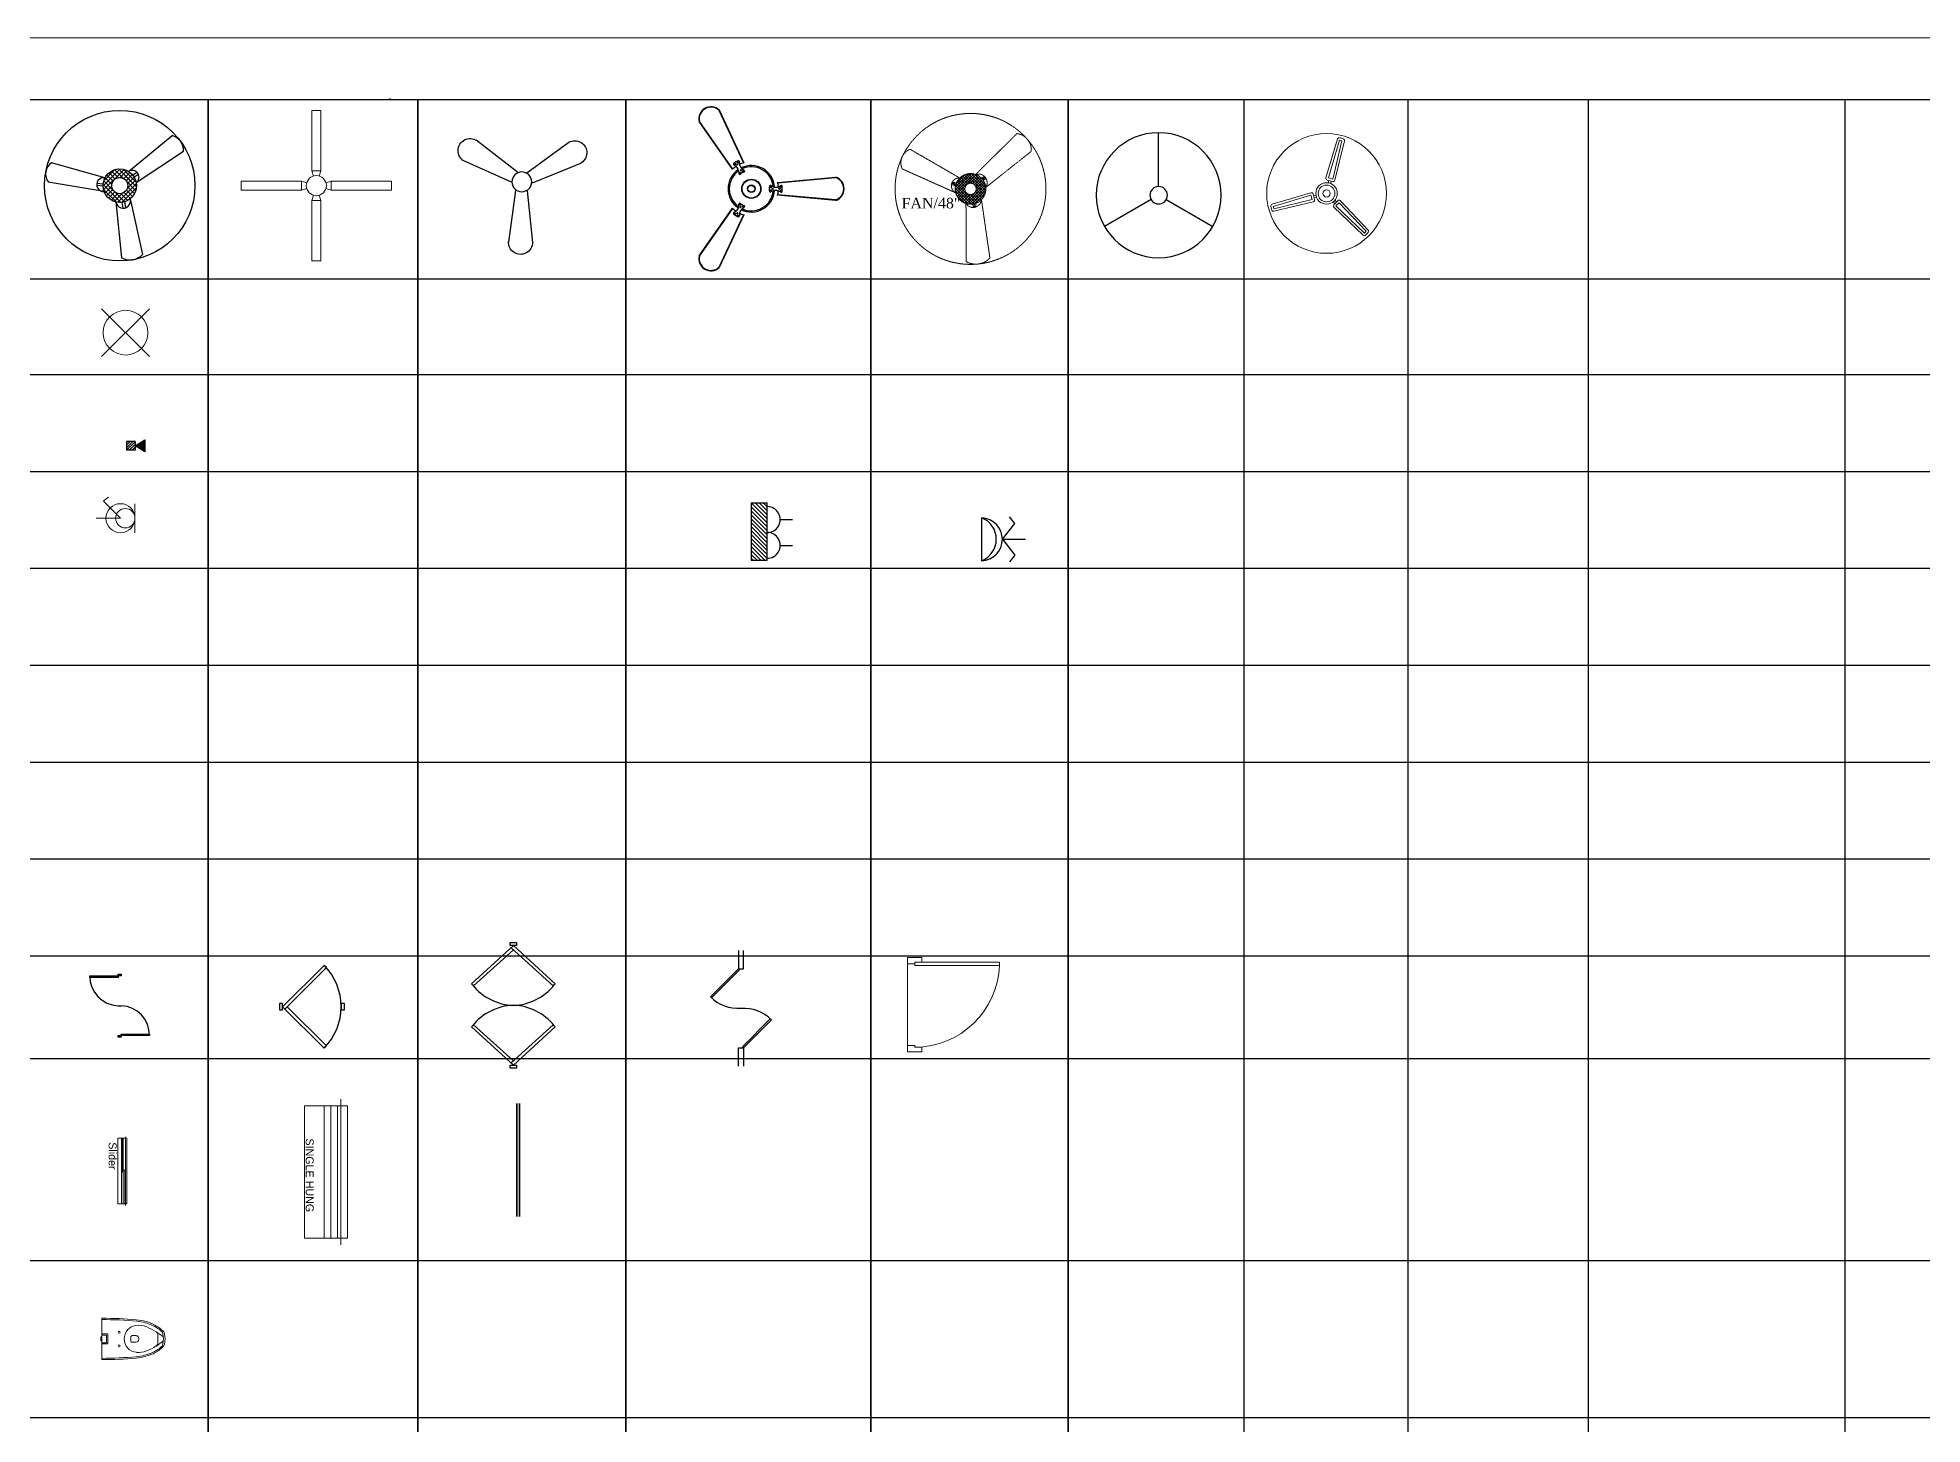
# Model space of a CAD drawing. Header units: millimetres. Extents: x 7765 to 58251, y -31150 to 10119.
# Drawn here: x 22053 to 37039, y -905 to 10119 of the extents above; entities that cross this region are included whole.
import ezdxf

# ---------------------------------------------------------------- set-up
doc = ezdxf.new("R2010")
doc.units = ezdxf.units.MM
doc.linetypes.add('CENTER2', pattern=[1.125, 0.75, -0.125, 0.125, -0.125])
for name, color, linetype, lineweight in [('Ceiling Fan', 5, 'Continuous', 0), ('CENTER POINT', 50, 'CENTER2', 18), ('E_LITE_POINT_Pen_No__14', 14, 'Continuous', 18), ('ELCCTRIC', 6, 'Continuous', 9), ('ele', 103, 'Continuous', 20), ('elec', 30, 'Continuous', 18), ('ELECTRIC', 6, 'Continuous', 13), ('ELECTRICAL LAYOUT', 126, 'Continuous', 30), ('FAN 30', 7, 'Continuous', 30), ('FURNITURE', 32, 'Continuous', 13), ('PP-OUTER', 7, 'Continuous', 5), ('RCC', 18, 'Continuous', 25), ('Sanitary Fix', 122, 'Continuous', 13), ('text', 7, 'Continuous', 5), ('WINDOW', 1, 'Continuous', 35), ('www.cadblocksfree.com', 7, 'Continuous', 9)]:
    doc.layers.add(name, color=color, linetype=linetype, lineweight=lineweight)
doc.layers.add('ELETRICAL', color=3, linetype='Continuous')
doc.layers.add('PP-ELECTRICAL', color=7, linetype='Continuous')
doc.styles.add('Century Gothic', font='')
doc.styles.add('elec', font='times.ttf')
doc.styles.get("Standard").update_dxf_attribs({"font": 'Arial.ttf'})
doc.styles.get('Century Gothic').set_extended_font_data('Century Gothic')

# ---------------------------------------------------------------- blocks, each defined once
blk = doc.blocks.new('Fan 30 in')
at = {"layer": 'FAN 30', "linetype": 'ByBlock', "lineweight": 25}
h = blk.add_hatch(dxfattribs=at)
h.set_pattern_fill('ANSI37', color=6, scale=5.001352, style=0)
h.set_pattern_definition([(45, (-54501.2116, 43091.9582), (-0.4420612016, 0.4420612016), []), (135, (-54501.2116, 43091.9582), (-0.4420612016, -0.4420612016), [])])
h.paths.add_polyline_path([(3.34, 0, 1), (-3.34, 0, 1)])
h.paths.add_polyline_path([(1.6, 0, 1), (-1.6, 0, 1)], flags=16)
at = {"layer": 'FAN 30', "color": 7, "linetype": 'ByBlock', "lineweight": 25}
for p, q in [((1.75, 2.84), (10.45, 10)), ((-2.96, 1.54), (-13.59, 4.56)), ((3.28, 0.6), (12.71, 6.89)), ((-3.13, -1.16), (-14.25, 0.71)), ((-4.6, 0.08), (-3.34, -0.06)), ((-4.57, 0.49), (-3.32, 0.35)), ((3.44, 2.65), (2.62, 2.08)), ((3.72, 2.24), (2.89, 1.68)), ((-0.79, -3.24), (0.37, -14.38)), ((0.71, -4.51), (0.45, -3.32)), ((1.24, -4.39), (0.98, -3.2)), ((2.08, -2.61), (4.54, -13.73))]:
    blk.add_line(p, q, dxfattribs=at)
at = {"layer": 'FAN 30', "color": 7, "linetype": 'ByBlock'}
blk.add_circle((0, 0), 15, dxfattribs=at)
at = {"layer": 'FAN 30', "color": 5, "linetype": 'ByBlock', "lineweight": 25}
blk.add_circle((0, 0), 3.34, dxfattribs=at)
at = {"layer": 'FAN 30', "color": 1, "linetype": 'ByBlock', "lineweight": 25}
blk.add_circle((0, 0), 1.6, dxfattribs=at)
at = {"layer": 'FAN 30', "color": 7, "linetype": 'ByBlock', "lineweight": 25}
for centre, radius, start, end in [((9.64, 7.03), 3.08, 357.494, 74.7424), ((-12.1, 2.33), 2.69, 123.7196, 216.9937), ((-3.24, 0.2), 1.37, 78.3112, 274.5444), ((2.48, 1.69), 1.36, 306.3094, 122.3544), ((0.67, -3.04), 1.47, 187.9458, 16.7817), ((2.04, -11.44), 3.38, 240.403, 317.4908)]:
    blk.add_arc(centre, radius, start, end, dxfattribs=at)
blk = doc.blocks.new('CF')
at = {"layer": 'ELETRICAL', "linetype": 'Continuous', "ltscale": 10}
for p, q in [((-1.05, 1.48), (-2.27, 10.25)), ((0.92, 1.51), (1.84, 10.3)), ((-1.76, 0.04), (-9.84, -3.56)), ((1.81, 0.16), (10.01, -3.16)), ((-0.76, -1.65), (-7.74, -7.09)), ((0.85, -1.55), (8, -6.74))]:
    blk.add_line(p, q, dxfattribs=at)
blk.add_circle((0, 0), 1.68, dxfattribs=at)
for centre, start, end in [((-0.22, 10.27), 0.6912, 183.1807), ((9, -4.95), 240.6912, 63.1807), ((-8.79, -5.32), 120.6912, 303.1807)]:
    blk.add_arc(centre, 2.05, start, end, dxfattribs=at)
blk = doc.blocks.new('zw$9B3C')
at = {"color": 174, "lineweight": 30, "true_color": 0x00008f}
for p, q in [((24.03, 27.38), (24.03, 48.06)), ((21.13, 22.36), (3.22, 12.02)), ((26.93, 22.36), (44.84, 12.02))]:
    blk.add_line(p, q, dxfattribs=at)
for major_axis in [(16.99, 16.99), (2.37, 2.37)]:
    blk.add_ellipse((24.03, 24.03), major_axis=major_axis, ratio=1, start_param=5.497787, end_param=11.780972, dxfattribs=at)
blk = doc.blocks.new('A$C44315F50')
at = {"layer": 'Ceiling Fan'}
for p, q in [((4.35, 21.84), (-0.25, 6.27)), ((5.2, 21.35), (0.73, 6.23)), ((2.48, 5.76), (6.17, 21.09)), ((3.35, 5.3), (7.15, 21.08)), ((-21.84, -4.35), (-6.27, 0.25)), ((0.25, 5.37), (2.47, 4.78)), ((0.9, 5.2), (0.64, 4.25)), ((0.73, 6.23), (2.48, 5.76)), ((1.82, 4.95), (1.57, 4)), ((-21.35, -5.2), (-6.23, -0.73)), ((-5.76, -2.48), (-21.09, -6.17)), ((-5.3, -3.35), (-21.08, -7.15)), ((-6.23, -0.73), (-5.76, -2.48)), ((-5.37, -0.25), (-4.78, -2.47)), ((-5.2, -0.9), (-4.25, -0.64)), ((-4.95, -1.82), (-4, -1.57)), ((3.38, -4.05), (2.68, -3.36)), ((4.53, -2.9), (2.9, -4.53)), ((2.91, -5.56), (14.68, -16.74)), ((4.05, -3.38), (3.36, -2.68)), ((5.03, -3.75), (3.75, -5.03)), ((3.75, -5.03), (15.18, -15.89)), ((15.89, -15.18), (5.03, -3.75)), ((16.74, -14.68), (5.56, -2.91))]:
    blk.add_line(p, q, dxfattribs=at)
for radius in [24, 4.3, 3.34, 1.43]:
    blk.add_circle((0, 0), radius, dxfattribs=at)
for centre, radius, start, end in [((5.04, 21.63), 0.716, 76.89619, 163.5312), ((0, 0), 22.93, 73.10381, 76.89619), ((0, 0), 21.97, 73.69089, 76.30911), ((6.46, 21.25), 0.716, 346.4688, 73.10381), ((-6.07, -0.43), 0.716, 15, 106.4688), ((0.43, 6.07), 0.716, 163.5312, 255), ((2.66, 5.47), 0.716, 255, 346.4688), ((-21.63, -5.04), 0.716, 106.4688, 193.10381), ((0, 0), 22.93, 193.10381, 196.89619), ((-21.25, -6.46), 0.716, 196.89619, 283.5312), ((0, 0), 21.97, 193.69089, 196.30911), ((-5.47, -2.66), 0.716, 283.5312, 15), ((3.41, -5.04), 0.716, 135, 226.4688), ((5.04, -3.41), 0.716, 43.5312, 135), ((16.22, -15.18), 0.716, 316.89619, 43.5312), ((15.18, -16.22), 0.716, 226.4688, 313.10381), ((0, 0), 21.97, 313.69089, 316.30911), ((0, 0), 22.93, 313.10381, 316.89619)]:
    blk.add_arc(centre, radius, start, end, dxfattribs=at)
blk = doc.blocks.new('A$C530B5B80')
at = {"layer": 'elec'}
for p, q in [((0, -4.05), (0, 4.05)), ((4.05, 0), (10.8, 0)), ((4.05, 0), (8.82, -4.77))]:
    blk.add_line(p, q, dxfattribs=at)
for centre, radius in [((4.05, 0), 4.05), ((2.7, 0), 2.7)]:
    blk.add_circle(centre, radius, dxfattribs=at)
blk.add_arc((4.05, 0), 6.75, 300, 315, dxfattribs=at)
blk = doc.blocks.new('FAN 48')
at = {"layer": 'ele', "linetype": 'ByBlock', "lineweight": 18}
h = blk.add_hatch(dxfattribs=at)
h.set_pattern_fill('ANSI37', color=6, scale=125, style=0)
h.set_pattern_definition([(45, (-1362151.766, 1075111.491), (-11.04854346, 11.04854346), []), (135, (-1362151.766, 1075111.491), (-11.04854346, -11.04854346), [])])
h.paths.add_polyline_path([(122, 0, 1), (-122, 0, 1)])
h.paths.add_polyline_path([(45, 0, 1), (-45, 0, 1)], flags=16)
for p, q in [((-86, 87), (-480, 315)), ((41, 115), (369, 440)), ((-118, -31), (-543, 159)), ((121, 12), (482, 298)), ((-36, -116), (-35, -578)), ((87, -86), (154, -549))]:
    blk.add_line(p, q, dxfattribs=at)
at = {"layer": 'ele', "linetype": 'ByBlock'}
blk.add_circle((0, 0), 600, dxfattribs=at)
at = {"layer": 'ele', "linetype": 'ByBlock', "lineweight": 18}
for centre, radius in [((-140, 44), 3.49), ((-127, 39), 3.37), ((101, 82), 3.57), ((110, 89), 2.92), ((30, -124), 2.81), ((32, -137), 3.06)]:
    blk.add_circle(centre, radius, dxfattribs=at)
at = {"layer": 'ele', "color": 5, "linetype": 'ByBlock', "lineweight": 18}
blk.add_circle((0, 0), 122, dxfattribs=at)
at = {"layer": 'ele', "color": 1, "linetype": 'ByBlock', "lineweight": 18}
blk.add_circle((0, 0), 44.9, dxfattribs=at)
at = {"layer": 'ele', "linetype": 'ByBlock', "lineweight": 18}
for centre, radius, start, end in [((-437, 207), 117, 111.7968, 204.4671), ((353, 311), 130, 354.2713, 82.7429), ((-90, 25), 62.3, 86.5548, 242.8025), ((-152, -15), 48.6, 49.3621, 89.4316), ((-114, 89), 41.5, 227.6541, 272.3419), ((63, 49), 69.4, 327.7058, 108.5382), ((77, 118), 33.6, 287.7363, 333.7933), ((152, 32), 59.6, 119.284, 145.5349), ((20, -81), 66.6, 211.7288, 356.2086), ((-20, -142), 40.9, 351.0924, 30.3156), ((120, -129), 78.4, 169.3298, 191.2253), ((42, -444), 154, 240.2644, 316.9773)]:
    blk.add_arc(centre, radius, start, end, dxfattribs=at)
at = {"layer": 'ele', "color": 7, "linetype": 'ByBlock', "lineweight": 18, "insert": (-548, -71), "char_height": 83.95, "width": 451.76, "attachment_point": 1, "style": 'elec'}
blk.add_mtext('{\\fTimes New Roman|b0|i0|c0|p18;FAN/48"}', dxfattribs=at)
blk = doc.blocks.new('HGYF')
at = {"color": 96, "ltscale": 50, "true_color": 0x006600}
for p, q in [((0, -4.89), (0, 4.74)), ((7.47, 3.49), (6.25, 4.96)), ((4.65, -0.07), (7.47, 3.49)), ((4.65, -0.07), (9.87, -0.07)), ((4.65, -0.07), (7.47, -3.64)), ((7.47, -3.64), (6.25, -5.1))]:
    blk.add_line(p, q, dxfattribs=at)
for centre, radius, start, end in [((-0.17, -0.07), 4.82, 271.9839, 88.0161), ((-1.89, -0.07), 5.17, 291.4283, 68.5717)]:
    blk.add_arc(centre, radius, start, end, dxfattribs=at)
blk = doc.blocks.new('A$C421C437E')
for p, q in [((-481, 450), (-481, 475)), ((-481, 475), (-31, 475)), ((-31, 450), (-481, 450)), ((-31, 500), (19, 500)), ((-31, 475), (-31, 500)), ((19, 475), (-31, 475)), ((-31, 475), (-31, 450)), ((19, 500), (19, 475)), ((-19, 0), (19, 0)), ((-31, 0), (19, 0)), ((-31, -500), (-31, -475)), ((-31, -475), (19, -475)), ((19, -500), (-31, -500)), ((19, -450), (469, -450)), ((19, -475), (19, -450)), ((19, -475), (19, -500)), ((469, -475), (19, -475)), ((469, -450), (469, -475))]:
    blk.add_line(p, q)
for centre, start, end in [((-9, 471), 179.5656, 267.338), ((-3, -471), 359.5656, 87.338)]:
    blk.add_arc(centre, 472, start, end)
blk = doc.blocks.new('A$C27D12597')
for p, q in [((686, 636), (50, 0)), ((85, -35), (722, 601)), ((722, 601), (686, 636)), ((50, 50), (0, 50)), ((0, 50), (0, -50)), ((50, -50), (50, 50)), ((50, 0), (85, 35)), ((686, -636), (50, 0)), ((50, 0), (85, -35)), ((121, 0), (722, -601)), ((1000, 50), (950, 50)), ((950, 50), (950, -50)), ((1000, -50), (1000, 50)), ((0, -50), (50, -50)), ((950, -50), (1000, -50)), ((722, -601), (686, -636))]:
    blk.add_line(p, q)
for start, end in [(0, 45), (315, 0)]:
    blk.add_arc((50, 0), 900, start, end)
blk = doc.blocks.new('A$C7FA31A0A')
for p, q in [((-333, 172), (0, 475)), ((-25, 500), (25, 500)), ((-25, 475), (-25, 500)), ((25, 475), (-25, 475)), ((0, 475), (-17, 456)), ((-17, 456), (316, 154)), ((333, 172), (0, 475)), ((25, 500), (25, 475)), ((0, 441), (-316, 154)), ((-316, 154), (-333, 172)), ((316, 154), (333, 172)), ((-316, -154), (-333, -172)), ((-333, -172), (0, -475)), ((0, -441), (-316, -154)), ((-17, -457), (316, -154)), ((333, -172), (0, -475)), ((316, -154), (333, -172)), ((-25, -475), (25, -475)), ((-25, -500), (-25, -475)), ((25, -500), (-25, -500)), ((0, -475), (-17, -457)), ((25, -475), (25, -500))]:
    blk.add_line(p, q)
for centre, start, end in [((17, 440), 219.077, 267.7929), ((-17, 440), 272.2071, 320.923), ((17, -440), 92.2071, 140.923), ((-17, -440), 39.077, 87.7929)]:
    blk.add_arc(centre, 441, start, end)
blk = doc.blocks.new('A$C6CDF2B06')
for p, q in [((-54, 1145), (-54, 786)), ((47, 786), (47, 1145)), ((-54, 786), (-611, 229)), ((-587, 206), (-30, 763)), ((-54, 786), (47, 786)), ((-30, 763), (-54, 786)), ((580, -210), (24, -766)), ((47, -789), (604, -232)), ((-54, -1148), (-54, -789)), ((-54, -789), (47, -789)), ((24, -766), (47, -789)), ((47, -789), (47, -1148))]:
    blk.add_line(p, q)
for centre, start, end in [((-54, 786), 225, 273.6736), ((47, -789), 45, 93.6736)]:
    blk.add_arc(centre, 788, start, end)
blk = doc.blocks.new('SB 4')
at = {"layer": 'ELCCTRIC', "lineweight": 30}
h = blk.add_hatch(dxfattribs=at)
h.set_pattern_fill('ANSI31', color=256, scale=117.021274, angle=360, style=0)
h.set_pattern_definition([(45, (276625.534, -2890449.679), (10.34331704, -10.34331704), [])])
h.paths.add_polyline_path([(69, 35), (69, -35), (0, -35), (0, 35)])
blk.add_hatch(color=256, dxfattribs=at).paths.add_polyline_path([(147, -47), (147, 47), (69, 0)])
for p, q in [((69, 35), (0, 35)), ((0, 35), (0, -35)), ((69, 35), (69, -35)), ((69, -35), (0, -35))]:
    blk.add_line(p, q, dxfattribs=at)
blk.add_lwpolyline([(69, 0), (147, 47), (147, -47)], close=True, dxfattribs=at)
blk = doc.blocks.new('fan 55')
at = {"color": 254}
for p, q in [((-117, 35), (-76, 23)), ((-35, 117), (-23, 76)), ((35, 117), (23, 76)), ((117, 35), (76, 23)), ((-117, -35), (-76, -23)), ((-35, -117), (-23, -76)), ((35, -117), (23, -76)), ((117, -35), (76, -23))]:
    blk.add_line(p, q, dxfattribs=at)
for points in [[(-35, 598), (35, 598), (35, 117), (-35, 117)], [(-598, -35), (-598, 35), (-117, 35), (-117, -35)], [(598, -35), (598, 35), (117, 35), (117, -35)], [(-35, -598), (35, -598), (35, -117), (-35, -117)]]:
    blk.add_lwpolyline(points, close=True, dxfattribs=at)
blk.add_circle((0, 0), 79.8, dxfattribs=at)
at = {"layer": 'www.cadblocksfree.com'}
blk.add_line((591, 692), (572, 686), dxfattribs=at)
blk = doc.blocks.new('fan51')
at = {"layer": 'RCC', "color": 6}
for p, q in [((-258, 625), (-63, 206)), ((-255, 627), (-60, 207)), ((-149, 155), (-415, 534)), ((-147, 157), (-412, 536)), ((-121, 178), (-139, 190)), ((-133, 200), (-125, 196)), ((-115, 189), (-111, 197)), ((-111, 213), (-103, 208)), ((-94, 194), (-95, 215)), ((-86, 144), (-81, 152)), ((-74, 159), (-56, 146)), ((-101, 144), (-99, 121)), ((-93, 131), (-85, 126)), ((-70, 142), (-62, 137)), ((160, 15), (152, 10)), ((175, 15), (154, 25)), ((167, 3), (172, -5)), ((209, 51), (670, 92)), ((210, 48), (670, 89)), ((215, 15), (234, 25)), ((221, 6), (226, -2)), ((240, 15), (232, 10)), ((-101, -144), (-99, -121)), ((-81, -146), (-91, -146)), ((-88, -132), (-88, -123)), ((-74, -159), (-56, -146)), ((-67, -146), (-67, -136)), ((158, -10), (150, -15)), ((175, -15), (154, -25)), ((670, -92), (209, -51)), ((670, -89), (210, -48)), ((215, -15), (234, -25)), ((240, -10), (232, -15)), ((-415, -534), (-149, -155)), ((-412, -536), (-147, -157)), ((-63, -206), (-258, -625)), ((-60, -207), (-255, -627)), ((-121, -178), (-139, -190)), ((-129, -203), (-129, -193)), ((-106, -194), (-115, -194)), ((-107, -215), (-107, -206)), ((-94, -194), (-95, -215))]:
    blk.add_line(p, q, dxfattribs=at)
for centre, radius in [((-129, 198), 4.61), ((-113, 193), 4.61), ((-107, 210), 4.61), ((-84, 148), 4.61), ((-89, 128), 4.61), ((0, 0), 76.5), ((0, 0), 73.4), ((-66, 140), 4.61), ((0, 0), 30.3), ((0, 0), 27.3), ((156, 13), 4.61), ((170, -1), 4.61), ((223, 2), 4.61), ((236, 13), 4.61), ((-88, -127), 4.61), ((-86, -146), 4.61), ((-67, -141), 4.61), ((154, -12), 4.61), ((236, -12), 4.61), ((-129, -198), 4.61), ((-110, -194), 4.61), ((-107, -211), 4.61)]:
    blk.add_circle(centre, radius, dxfattribs=at)
for centre, radius, start, end in [((-321, 555), 96.7, 47.3557, 192.6443), ((-321, 555), 93.6, 47.726, 192.274), ((0, 0), 185, 124.034, 235.92), ((0, 0), 215, 124.096, 133.8076), ((-135, 196), 7.69, 124.4945, 237.6315), ((0, 0), 246, 115.5055, 124.4945), ((-162, 131), 62.5, 11.296, 48.704), ((-103, 215), 7.69, 2.3685, 115.5055), ((0, 0), 215, 106.1924, 115.904), ((-29, 208), 66.3, 192.404, 227.596), ((0, 0), 185, 4.034, 115.92), ((0, 0), 175, 5.0324, 114.9676), ((0, 0), 175, 125.0324, 234.9676), ((-91, 122), 7.69, 185.2713, 306.6767), ((0, 0), 145, 113.3233, 126.6767), ((-60, 140), 7.69, 293.3233, 54.7287), ((151, 18), 7.69, 65.2713, 186.6767), ((0, 0), 145, 353.3233, 6.6767), ((195, 75), 62.5, 251.296, 288.704), ((0, 0), 215, 4.096, 13.8076), ((238, 19), 7.69, 4.4945, 117.6315), ((0, 0), 246, 355.5055, 4.4945), ((641, 0), 96.7, 287.3557, 72.6443), ((641, 0), 93.6, 287.726, 72.274), ((-165, -129), 66.3, 312.404, 347.596), ((-91, -122), 7.69, 53.3233, 174.7287), ((0, 0), 145, 233.3233, 246.6767), ((0, 0), 185, 244.034, 355.92), ((0, 0), 175, 245.0324, 354.9676), ((-60, -140), 7.69, 305.2713, 66.6767), ((151, -18), 7.69, 173.3233, 294.7287), ((195, -79), 66.3, 72.404, 107.596), ((0, 0), 215, 346.1924, 355.904), ((238, -19), 7.69, 242.3685, 355.5055), ((0, 0), 215, 226.1924, 235.904), ((-135, -196), 7.69, 122.3685, 235.5055), ((0, 0), 246, 235.5055, 244.4945), ((-103, -215), 7.69, 244.4945, 357.6315), ((-33, -206), 62.5, 131.296, 168.704), ((0, 0), 215, 244.096, 253.8076), ((-321, -555), 96.7, 167.3557, 312.6443), ((-321, -555), 93.6, 167.726, 312.274)]:
    blk.add_arc(centre, radius, start, end, dxfattribs=at)
blk = doc.blocks.new('socket')
at = {"layer": 'ELECTRIC'}
h = blk.add_hatch(dxfattribs=at)
h.set_pattern_fill('ANSI31', color=6, scale=178.503965, angle=180, style=0)
h.set_pattern_definition([(135, (-3202766.709, 529056.786), (15.7776705, 15.7776705), [])])
h.paths.add_polyline_path([(0, 226), (128, 226), (128, -228), (0, -228)])
at = {"layer": 'ELECTRIC', "color": 6}
for p, q in [((0, -228), (0, 228)), ((128, 210), (128, 228)), ((128, -228), (0, -228))]:
    blk.add_line(p, q, dxfattribs=at)
at = {"layer": 'ELECTRIC', "color": 6, "lineweight": 30}
for p, q in [((231, 95), (329, 95)), ((231, -110), (329, -110))]:
    blk.add_line(p, q, dxfattribs=at)
blk.add_lwpolyline([(0, -228), (128, -228), (128, 226), (0, 226)], close=True, dxfattribs=at)
for centre in [(128, 95), (128, -110)]:
    blk.add_ellipse(centre, major_axis=(103, -1), ratio=1, start_param=4.720095, end_param=7.861688, dxfattribs=at)
blk = doc.blocks.new('CL 60')
at = {"layer": 'E_LITE_POINT_Pen_No__14', "linetype": 'Continuous', "flags": 128}
for points in [[(-191, -189), (189, 191)], [(189, -189), (-191, 191)]]:
    blk.add_lwpolyline(points, dxfattribs=at)
at = {"layer": 'E_LITE_POINT_Pen_No__14', "linetype": 'Continuous'}
blk.add_circle((-1, 1), 178, dxfattribs=at)
blk = doc.blocks.new('DOOR78')
at = {"layer": 'FURNITURE'}
blk.add_line((0, -375), (0, 375), dxfattribs=at)
for points in [[(112.5, 337.5), (112.5, 375), (0, 375), (0, 325), (56.25, 325), (56.25, 337.5), (112.5, 337.5)], [(56.25, 337.5), (731.25, 337.5), (731.25, 312.5), (56.25, 312.5), (56.25, 337.5)], [(112.5, -337.5), (112.5, -375), (0, -375), (0, -325), (56.25, -325), (56.25, -337.5), (112.5, -337.5)]]:
    blk.add_lwpolyline(points, dxfattribs=at)
blk.add_arc((56.25, 337.5), 675, 270, 357.877449, dxfattribs=at)
blk = doc.blocks.new('WINDOW 00')
blk.add_line((30, 261), (30, -261))
at = {"linetype": 'ByBlock'}
blk.add_lwpolyline([(60, 261), (60, -261), (0, -261), (0, 261)], close=True, dxfattribs=at)
for points in [[(43, 261), (43, -8), (33, -8), (33, 261)], [(54, 8), (54, -261), (43, -261), (43, 8)]]:
    blk.add_lwpolyline(points, close=True)
blk.add_lwpolyline([(60, 272), (60, 261), (71, 261), (71, -261), (60, -261), (60, -272)], dxfattribs=at)
at = {"layer": 'text', "insert": (-10, 253), "char_height": 63.6, "width": 17022.55, "attachment_point": 1, "rotation": 270, "style": 'Century Gothic'}
blk.add_mtext(' Slider', dxfattribs=at)
blk = doc.blocks.new('WINDOW01')
at = {"linetype": 'ByBlock'}
for points in [[(289, 526), (289, -526), (0, -526), (0, 526)], [(158, 526), (158, -526), (210, -526), (210, 526)], [(210, 526), (210, -526), (263, -526), (263, 526)]]:
    blk.add_lwpolyline(points, close=True, dxfattribs=at)
blk.add_lwpolyline([(289, 579), (289, 526), (342, 526), (342, -526), (289, -526), (289, -579)], dxfattribs=at)
at = {"layer": 'text', "insert": (74, 268), "char_height": 63.64, "width": 17022.55, "attachment_point": 1, "rotation": 270, "style": 'Century Gothic'}
blk.add_mtext('SINGLE HUNG', dxfattribs=at)
blk = doc.blocks.new('WINDOW02')
at = {"layer": 'WINDOW'}
for points in [[(102, -450), (102, 450)], [(123, -450), (123, 450)]]:
    blk.add_lwpolyline(points, dxfattribs=at)
blk = doc.blocks.new('j')
at = {"layer": 'Sanitary Fix', "lineweight": 15}
for p, q in [((14261.97, 1988.63), (14259.92, 1987.27)), ((14261.37, 1984.74), (14261.37, 1987.67)), ((14278.49, 1984.72), (14278.49, 1987.62)), ((14278.76, 1987.87), (14280.51, 1987.87)), ((14280.51, 1979.1), (14280.51, 1993.24)), ((14259.92, 1985.12), (14261.97, 1983.74)), ((14267.87, 1986.32), (14267.87, 1986.01)), ((14270.14, 1987.29), (14268.82, 1987.29)), ((14268.82, 1985.07), (14270.14, 1985.07)), ((14270.62, 1985.54), (14270.62, 1986.81)), ((14280.51, 1984.49), (14278.71, 1984.49)), ((14278.94, 1985.12), (14278.94, 1987.25)), ((14280.51, 1984.87), (14279.16, 1984.87)), ((14279.21, 1987.47), (14280.51, 1987.47)), ((14280.57, 1987.18), (14280.51, 1987.18)), ((14280.57, 1986.61), (14280.51, 1986.61)), ((14280.57, 1985.77), (14280.51, 1985.77)), ((14280.51, 1985.2), (14280.57, 1985.2)), ((14280.57, 1985.2), (14280.57, 1987.18)), ((14280.88, 1986.87), (14280.57, 1986.87)), ((14280.57, 1985.49), (14280.88, 1985.49)), ((14280.88, 1985.49), (14280.88, 1986.87))]:
    blk.add_line(p, q, dxfattribs=at)
for centre in [(14274.6, 1988.45), (14274.6, 1983.82)]:
    blk.add_circle(centre, 0.302, dxfattribs=at)
for centre, radius, start, end in [((14268.2, 1986.16), 9.32, 169.00236, 190.99764), ((14260.48, 1987.69), 1.45, 143.39835, 170.18711), ((14266.66, 1982.16), 9.74, 117.30451, 138.90875), ((14269.8, 1986.16), 10.35, 170.48406, 189.51594), ((14260.74, 1987.72), 1.16, 134.49518, 172.35553), ((14267.21, 1981.55), 10.1, 115.15303, 136.16144), ((14262.25, 1987.67), 0.876, 120.90185, 180), ((14293.11, 1932.13), 64.51, 115.70048, 118.85596), ((14269.96, 1976.44), 16.33, 94.14834, 118.38871), ((14269.77, 1976.7), 15.57, 94.35851, 116.0983), ((14267.84, 1984.63), 6.24, 78.905, 115.70048), ((14280.06, 1873.99), 118.8, 89.78542, 95.54502), ((14280.38, 1860.47), 132.76, 89.94453, 95.01378), ((14268.04, 1985.64), 5.22, 45.82276, 78.905), ((14268.01, 1986.18), 4.86, 318.88912, 41.11088), ((14278.74, 1987.62), 0.252, 84.52345, 180), ((14260.18, 1984.59), 1.15, 190.33319, 222.81609), ((14267.02, 1990.43), 10.14, 220.76101, 241.83617), ((14261.24, 1984.81), 1.69, 192.49776, 219.05967), ((14260.2, 1986.85), 0.506, 123.35535, 174.69596), ((14260.32, 1985.62), 0.639, 190.9251, 231.02359), ((14267.29, 1990.96), 10.31, 224.40743, 244.89028), ((14262.33, 1984.74), 0.958, 180, 235.75363), ((14271.28, 1997.62), 16.7, 236.16008, 248.60113), ((14270.69, 1998.19), 18.72, 243.13641, 264.11844), ((14270.23, 1997.26), 17.26, 244.90763, 265.15347), ((14267.91, 1989.01), 7.47, 248.60113, 275.83818), ((14268.82, 1986.33), 0.955, 90, 180.5296), ((14268.81, 1986.01), 0.94, 180, 270.58569), ((14268.15, 1986.61), 5.05, 275.83818, 314.17724), ((14270.14, 1986.81), 0.472, 0, 90.58295), ((14270.14, 1985.54), 0.473, 270, 0.53501), ((14278.71, 1984.72), 0.226, 180.024, 270), ((14279.17, 1987.25), 0.23, 78.55529, 180), ((14279.16, 1985.1), 0.227, 173.99829, 270), ((14281.04, 2141.1), 162, 265.65952, 269.81286), ((14282.5, 2154.15), 174.64, 265.49184, 269.34538)]:
    blk.add_arc(centre, radius, start, end, dxfattribs=at)
at = {"layer": 'Sanitary Fix', "lineweight": 15, "flags": 8}
for tag, p in [('MATERIAL', (14280.56, 1986.18)), ('MODELNUMBER', (14280.56, 1986.17)), ('TRADENAME', (14280.56, 1986.17)), ('PRODUCT', (14280.56, 1986.17))]:
    blk.add_attdef(tag, p, '', height=0.000844, rotation=180, dxfattribs=at)

msp = doc.modelspace()

# ---------------------------------------------------------------- linework, layer by layer
at = {"color": 254}
for p, q in [((8508, 9628), (57542, 9628)), ((23408, 9628), (23408, -8784)), ((23408, -30078), (23408, 9628)), ((25075, 9628), (25075, -8784)), ((25075, -30078), (25075, 9628)), ((26729, 9628), (26729, -8784)), ((26729, -30078), (26729, 9628)), ((28678, 9628), (28678, -8784)), ((28678, -30078), (28678, 9628)), ((30248, 9628), (30248, -8784)), ((30248, -30078), (30248, 9628)), ((31644, 9628), (31644, -30078)), ((32949, 9628), (32949, -30078)), ((34382, 9628), (34382, -30078)), ((36424, 9628), (36424, -30078)), ((8508, 8201), (57542, 8201)), ((8508, 7441), (57542, 7441)), ((8508, 6671), (57542, 6671)), ((8508, 5901), (57542, 5901)), ((8508, 5130), (57542, 5130)), ((8508, 4360), (57542, 4360)), ((8508, 3590), (57542, 3590)), ((8508, 2819), (57542, 2819)), ((8508, 2004), (57542, 2004)), ((8508, 397), (57542, 397)), ((8508, 397), (57542, 397)), ((8508, -852), (28678, -852)), ((8508, -852), (57542, -852))]:
    msp.add_line(p, q, dxfattribs=at)
at = {"layer": 'PP-OUTER'}
msp.add_lwpolyline([(7765, 10119), (58251, 10119), (58251, -31150), (7765, -31150)], close=True, dxfattribs=at)

# ---------------------------------------------------------------- block references
at = {"color": 6, "xscale": 20.68025778526945, "yscale": 20.68025778526945, "zscale": 20.68025778526945}
msp.add_blockref('zw$9B3C', (30470, 8370), dxfattribs=at)
at = {"color": 1, "xscale": 35.40748694450832, "yscale": 35.40748694450832, "zscale": 35.40748694450832}
msp.add_blockref('HGYF', (29560, 6134), dxfattribs=at)
msp.add_blockref('A$C7FA31A0A', (25836, 2426))
for name, p, xscale, yscale, zscale in [('A$C6CDF2B06', (27647, 2403), 0.4002332551712679, 0.4002332551712679, 0.4002332551712679), ('A$C27D12597', (23975, 2415), 0.517551388477057, 0.517551388477057, 0.517551388477057), ('A$C421C437E', (22708, 2423), 0.5000000000125546, 0.5000000000125546, 0.5000000000125546)]:
    msp.add_blockref(name, p, dxfattribs=dict(xscale=xscale, yscale=yscale, zscale=zscale))
at = {"layer": 'Ceiling Fan', "xscale": 19.83333333333333, "yscale": 19.83333333333333, "zscale": 19.83333333333333}
msp.add_blockref('A$C44315F50', (32302, 8881), dxfattribs=at)
at = {"layer": 'CENTER POINT', "ltscale": 100, "rotation": 1.5354680703e-06}
msp.add_blockref('FAN 48', (29471, 8917), dxfattribs=at)
at = {"layer": 'ELECTRICAL LAYOUT', "xscale": 28.50231190910728, "yscale": 28.50231190910728, "zscale": 28.50231190910728, "rotation": 180}
msp.add_blockref('A$C530B5B80', (22827, 6299), dxfattribs=at)
at = {"layer": 'ELETRICAL', "xscale": -46.78220324820796, "yscale": 46.78220324515627, "zscale": 46.78220324460219, "rotation": 180}
msp.add_blockref('CF', (25903, 8973), dxfattribs=at)
at = {"layer": 'PP-ELECTRICAL', "xscale": 39.86663995716241, "yscale": 39.86663995716241, "zscale": 39.86663995716241}
msp.add_blockref('Fan 30 in', (22706, 8943), dxfattribs=at)
at = {"layer": 'Sanitary Fix', "xscale": -23.22257129921836, "yscale": 23.22257129921836, "zscale": 23.22257129921836, "rotation": 359.9999999999998}
msp.add_blockref('j', (354194, -46350), dxfattribs=at)
at = {"layer": 'text'}
for name, p in [('fan 55', (24269, 8943)), ('fan51', (27728, 8918)), ('CL 60', (22753, 7773)), ('SB 4', (22759, 6874)), ('socket', (27727, 6193)), ('DOOR78', (28971, 2431)), ('WINDOW01', (24174, 1100)), ('WINDOW02', (25762, 1196)), ('WINDOW 00', (22691, 1108))]:
    msp.add_blockref(name, p, dxfattribs=at)

doc.saveas('drawing.dxf')
